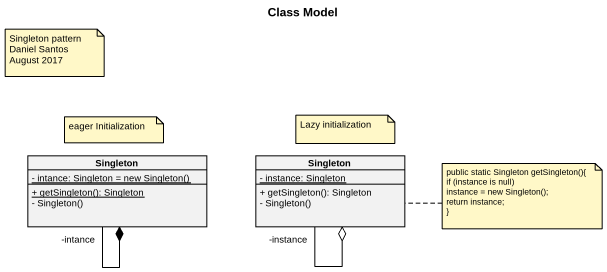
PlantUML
@startuml
title Class Model
hide circle
hide empty members
skinparam classAttributeIconSize 0
class Singleton {
  {static} {field} - intance: Singleton = new Singleton()
  {static} + getSingleton(): Singleton
  - Singleton()
}
class "Singleton" as Singleton_2 {
  {static} - instance: Singleton
  + getSingleton(): Singleton
  - Singleton()
}
Singleton "-intance" --* Singleton
Singleton_2 "-instance" --o Singleton_2
note as N1
  Singleton pattern
  Daniel Santos
  August 2017
end note
note as N2
  eager Initialization
end note
note as N3
  Lazy initialization
end note
note right of Singleton_2
  public static Singleton getSingleton(){
  if (instance is null)
  instance = new Singleton();
  return instance;
  ~}
end note
@enduml
